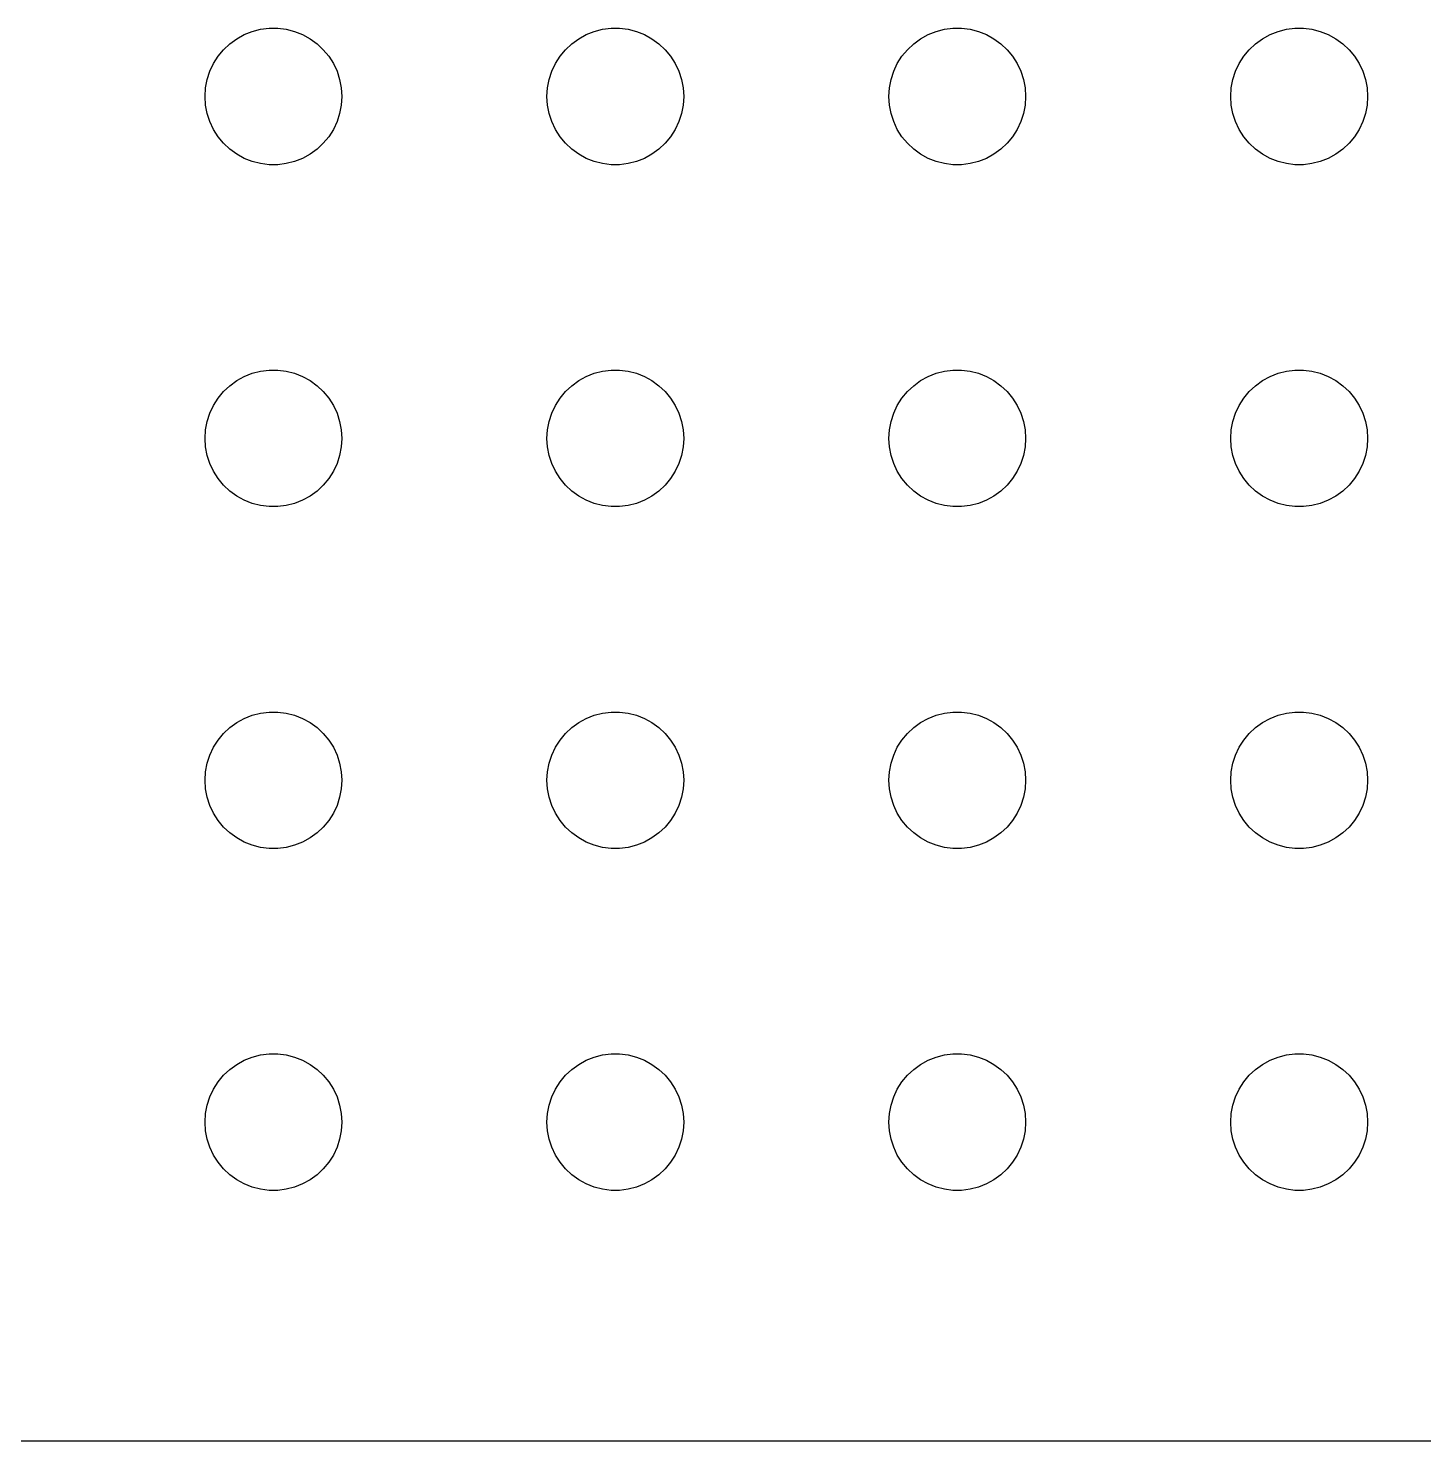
# Model space of a CAD drawing. Header units: metres. Extents: x -127 to 127, y -127 to 127.
# Drawn here: x -95.38 to -64.77, y -126.99 to -96 of the extents above; entities that cross this region are included whole.
import ezdxf

# ---------------------------------------------------------------- set-up
doc = ezdxf.new("R2010")
doc.units = ezdxf.units.M

msp = doc.modelspace()

# ---------------------------------------------------------------- linework, layer by layer
for p, q in [((-90.4635, -96.0734), (-90.2811, -96.0266)), ((-90.2811, -96.0266), (-90.0942, -96.003)), ((-90.0942, -96.003), (-89.9058, -96.003)), ((-89.9058, -96.003), (-89.7189, -96.0266)), ((-89.7189, -96.0266), (-89.5365, -96.0734)), ((-82.9635, -96.0734), (-82.7811, -96.0266)), ((-82.7811, -96.0266), (-82.5942, -96.003)), ((-82.5942, -96.003), (-82.4058, -96.003)), ((-82.4058, -96.003), (-82.2189, -96.0266)), ((-82.2189, -96.0266), (-82.0365, -96.0734)), ((-75.4635, -96.0734), (-75.2811, -96.0266)), ((-75.2811, -96.0266), (-75.0942, -96.003)), ((-75.0942, -96.003), (-74.9058, -96.003)), ((-74.9058, -96.003), (-74.7189, -96.0266)), ((-74.7189, -96.0266), (-74.5365, -96.0734)), ((-67.9635, -96.0734), (-67.7811, -96.0266)), ((-67.7811, -96.0266), (-67.5942, -96.003)), ((-67.5942, -96.003), (-67.4058, -96.003)), ((-67.4058, -96.003), (-67.2189, -96.0266)), ((-67.2189, -96.0266), (-67.0365, -96.0734)), ((-91.0934, -96.4732), (-90.9561, -96.3442)), ((-90.9561, -96.3442), (-90.8037, -96.2335)), ((-90.8037, -96.2335), (-90.6387, -96.1428)), ((-90.6387, -96.1428), (-90.4635, -96.0734)), ((-89.5365, -96.0734), (-89.3613, -96.1428)), ((-89.3613, -96.1428), (-89.1963, -96.2335)), ((-89.1963, -96.2335), (-89.0439, -96.3442)), ((-89.0439, -96.3442), (-88.9065, -96.4732)), ((-83.5934, -96.4732), (-83.4561, -96.3442)), ((-83.4561, -96.3442), (-83.3037, -96.2335)), ((-83.3037, -96.2335), (-83.1387, -96.1428)), ((-83.1387, -96.1428), (-82.9635, -96.0734)), ((-82.0365, -96.0734), (-81.8613, -96.1428)), ((-81.8613, -96.1428), (-81.6963, -96.2335)), ((-81.6963, -96.2335), (-81.5439, -96.3442)), ((-81.5439, -96.3442), (-81.4065, -96.4732)), ((-76.0934, -96.4732), (-75.9561, -96.3442)), ((-75.9561, -96.3442), (-75.8037, -96.2335)), ((-75.8037, -96.2335), (-75.6387, -96.1428)), ((-75.6387, -96.1428), (-75.4635, -96.0734)), ((-74.5365, -96.0734), (-74.3613, -96.1428)), ((-74.3613, -96.1428), (-74.1963, -96.2335)), ((-74.1963, -96.2335), (-74.0439, -96.3442)), ((-74.0439, -96.3442), (-73.9065, -96.4732)), ((-68.5934, -96.4732), (-68.4561, -96.3442)), ((-68.4561, -96.3442), (-68.3037, -96.2335)), ((-68.3037, -96.2335), (-68.1387, -96.1428)), ((-68.1387, -96.1428), (-67.9635, -96.0734)), ((-67.0365, -96.0734), (-66.8613, -96.1428)), ((-66.8613, -96.1428), (-66.6963, -96.2335)), ((-66.6963, -96.2335), (-66.5439, -96.3442)), ((-66.5439, -96.3442), (-66.4065, -96.4732)), ((-91.3145, -96.7774), (-91.2135, -96.6183)), ((-91.2135, -96.6183), (-91.0934, -96.4732)), ((-88.9065, -96.4732), (-88.7865, -96.6183)), ((-88.7865, -96.6183), (-88.6855, -96.7774)), ((-83.8145, -96.7774), (-83.7135, -96.6183)), ((-83.7135, -96.6183), (-83.5934, -96.4732)), ((-81.4065, -96.4732), (-81.2865, -96.6183)), ((-81.2865, -96.6183), (-81.1855, -96.7774)), ((-76.3145, -96.7774), (-76.2135, -96.6183)), ((-76.2135, -96.6183), (-76.0934, -96.4732)), ((-73.9065, -96.4732), (-73.7865, -96.6183)), ((-73.7865, -96.6183), (-73.6855, -96.7774)), ((-68.8145, -96.7774), (-68.7135, -96.6183)), ((-68.7135, -96.6183), (-68.5934, -96.4732)), ((-66.4065, -96.4732), (-66.2865, -96.6183)), ((-66.2865, -96.6183), (-66.1855, -96.7774)), ((-91.4529, -97.127), (-91.3947, -96.9478)), ((-91.3947, -96.9478), (-91.3145, -96.7774)), ((-88.6855, -96.7774), (-88.6053, -96.9478)), ((-88.6053, -96.9478), (-88.5471, -97.127)), ((-83.9529, -97.127), (-83.8947, -96.9478)), ((-83.8947, -96.9478), (-83.8145, -96.7774)), ((-81.1855, -96.7774), (-81.1053, -96.9478)), ((-81.1053, -96.9478), (-81.0471, -97.127)), ((-76.4529, -97.127), (-76.3947, -96.9478)), ((-76.3947, -96.9478), (-76.3145, -96.7774)), ((-73.6855, -96.7774), (-73.6053, -96.9478)), ((-73.6053, -96.9478), (-73.5471, -97.127)), ((-68.9529, -97.127), (-68.8947, -96.9478)), ((-68.8947, -96.9478), (-68.8145, -96.7774)), ((-66.1855, -96.7774), (-66.1053, -96.9478)), ((-66.1053, -96.9478), (-66.0471, -97.127)), ((-91.4882, -97.312), (-91.4529, -97.127)), ((-88.5471, -97.127), (-88.5118, -97.312)), ((-83.9882, -97.312), (-83.9529, -97.127)), ((-81.0471, -97.127), (-81.0118, -97.312)), ((-76.4882, -97.312), (-76.4529, -97.127)), ((-73.5471, -97.127), (-73.5118, -97.312)), ((-68.9882, -97.312), (-68.9529, -97.127)), ((-66.0471, -97.127), (-66.0118, -97.312)), ((-91.5, -97.5), (-91.4882, -97.312)), ((-91.4882, -97.688), (-91.5, -97.5)), ((-88.5118, -97.312), (-88.5, -97.5)), ((-88.5, -97.5), (-88.5118, -97.688)), ((-84, -97.5), (-83.9882, -97.312)), ((-83.9882, -97.688), (-84, -97.5)), ((-81.0118, -97.312), (-81, -97.5)), ((-81, -97.5), (-81.0118, -97.688)), ((-76.5, -97.5), (-76.4882, -97.312)), ((-76.4882, -97.688), (-76.5, -97.5)), ((-73.5118, -97.312), (-73.5, -97.5)), ((-73.5, -97.5), (-73.5118, -97.688)), ((-69, -97.5), (-68.9882, -97.312)), ((-68.9882, -97.688), (-69, -97.5)), ((-66.0118, -97.312), (-66, -97.5)), ((-66, -97.5), (-66.0118, -97.688)), ((-91.4529, -97.873), (-91.4882, -97.688)), ((-91.3947, -98.0522), (-91.4529, -97.873)), ((-88.5471, -97.873), (-88.6053, -98.0522)), ((-88.5118, -97.688), (-88.5471, -97.873)), ((-83.9529, -97.873), (-83.9882, -97.688)), ((-83.8947, -98.0522), (-83.9529, -97.873)), ((-81.0471, -97.873), (-81.1053, -98.0522)), ((-81.0118, -97.688), (-81.0471, -97.873)), ((-76.4529, -97.873), (-76.4882, -97.688)), ((-76.3947, -98.0522), (-76.4529, -97.873)), ((-73.5471, -97.873), (-73.6053, -98.0522)), ((-73.5118, -97.688), (-73.5471, -97.873)), ((-68.9529, -97.873), (-68.9882, -97.688)), ((-68.8947, -98.0522), (-68.9529, -97.873)), ((-66.0471, -97.873), (-66.1053, -98.0522)), ((-66.0118, -97.688), (-66.0471, -97.873)), ((-91.3145, -98.2226), (-91.3947, -98.0522)), ((-91.2135, -98.3817), (-91.3145, -98.2226)), ((-88.6855, -98.2226), (-88.7865, -98.3817)), ((-88.6053, -98.0522), (-88.6855, -98.2226)), ((-83.8145, -98.2226), (-83.8947, -98.0522)), ((-83.7135, -98.3817), (-83.8145, -98.2226)), ((-81.1855, -98.2226), (-81.2865, -98.3817)), ((-81.1053, -98.0522), (-81.1855, -98.2226)), ((-76.3145, -98.2226), (-76.3947, -98.0522)), ((-76.2135, -98.3817), (-76.3145, -98.2226)), ((-73.6855, -98.2226), (-73.7865, -98.3817)), ((-73.6053, -98.0522), (-73.6855, -98.2226)), ((-68.8145, -98.2226), (-68.8947, -98.0522)), ((-68.7135, -98.3817), (-68.8145, -98.2226)), ((-66.1855, -98.2226), (-66.2865, -98.3817)), ((-66.1053, -98.0522), (-66.1855, -98.2226)), ((-91.0934, -98.5268), (-91.2135, -98.3817)), ((-90.9561, -98.6558), (-91.0934, -98.5268)), ((-88.9065, -98.5268), (-89.0439, -98.6558)), ((-88.7865, -98.3817), (-88.9065, -98.5268)), ((-83.5934, -98.5268), (-83.7135, -98.3817)), ((-83.4561, -98.6558), (-83.5934, -98.5268)), ((-81.4065, -98.5268), (-81.5439, -98.6558)), ((-81.2865, -98.3817), (-81.4065, -98.5268)), ((-76.0934, -98.5268), (-76.2135, -98.3817)), ((-75.9561, -98.6558), (-76.0934, -98.5268)), ((-73.9065, -98.5268), (-74.0439, -98.6558)), ((-73.7865, -98.3817), (-73.9065, -98.5268)), ((-68.5934, -98.5268), (-68.7135, -98.3817)), ((-68.4561, -98.6558), (-68.5934, -98.5268)), ((-66.4065, -98.5268), (-66.5439, -98.6558)), ((-66.2865, -98.3817), (-66.4065, -98.5268)), ((-90.8037, -98.7665), (-90.9561, -98.6558)), ((-90.6387, -98.8572), (-90.8037, -98.7665)), ((-89.1963, -98.7665), (-89.3613, -98.8572)), ((-89.0439, -98.6558), (-89.1963, -98.7665)), ((-83.3037, -98.7665), (-83.4561, -98.6558)), ((-83.1387, -98.8572), (-83.3037, -98.7665)), ((-81.6963, -98.7665), (-81.8613, -98.8572)), ((-81.5439, -98.6558), (-81.6963, -98.7665)), ((-75.8037, -98.7665), (-75.9561, -98.6558)), ((-75.6387, -98.8572), (-75.8037, -98.7665)), ((-74.1963, -98.7665), (-74.3613, -98.8572)), ((-74.0439, -98.6558), (-74.1963, -98.7665)), ((-68.3037, -98.7665), (-68.4561, -98.6558)), ((-68.1387, -98.8572), (-68.3037, -98.7665)), ((-66.6963, -98.7665), (-66.8613, -98.8572)), ((-66.5439, -98.6558), (-66.6963, -98.7665)), ((-90.4635, -98.9266), (-90.6387, -98.8572)), ((-90.2811, -98.9734), (-90.4635, -98.9266)), ((-90.0942, -98.997), (-90.2811, -98.9734)), ((-89.9058, -98.997), (-90.0942, -98.997)), ((-89.7189, -98.9734), (-89.9058, -98.997)), ((-89.5365, -98.9266), (-89.7189, -98.9734)), ((-89.3613, -98.8572), (-89.5365, -98.9266)), ((-82.9635, -98.9266), (-83.1387, -98.8572)), ((-82.7811, -98.9734), (-82.9635, -98.9266)), ((-82.5942, -98.997), (-82.7811, -98.9734)), ((-82.4058, -98.997), (-82.5942, -98.997)), ((-82.2189, -98.9734), (-82.4058, -98.997)), ((-82.0365, -98.9266), (-82.2189, -98.9734)), ((-81.8613, -98.8572), (-82.0365, -98.9266)), ((-75.4635, -98.9266), (-75.6387, -98.8572)), ((-75.2811, -98.9734), (-75.4635, -98.9266)), ((-75.0942, -98.997), (-75.2811, -98.9734)), ((-74.9058, -98.997), (-75.0942, -98.997)), ((-74.7189, -98.9734), (-74.9058, -98.997)), ((-74.5365, -98.9266), (-74.7189, -98.9734)), ((-74.3613, -98.8572), (-74.5365, -98.9266)), ((-67.9635, -98.9266), (-68.1387, -98.8572)), ((-67.7811, -98.9734), (-67.9635, -98.9266)), ((-67.5942, -98.997), (-67.7811, -98.9734)), ((-67.4058, -98.997), (-67.5942, -98.997)), ((-67.2189, -98.9734), (-67.4058, -98.997)), ((-67.0365, -98.9266), (-67.2189, -98.9734)), ((-66.8613, -98.8572), (-67.0365, -98.9266)), ((-90.9561, -103.844), (-90.8037, -103.734)), ((-90.8037, -103.734), (-90.6387, -103.643)), ((-90.6387, -103.643), (-90.4635, -103.573)), ((-90.4635, -103.573), (-90.2811, -103.527)), ((-90.2811, -103.527), (-90.0942, -103.503)), ((-90.0942, -103.503), (-89.9058, -103.503)), ((-89.9058, -103.503), (-89.7189, -103.527)), ((-89.7189, -103.527), (-89.5365, -103.573)), ((-89.5365, -103.573), (-89.3613, -103.643)), ((-89.3613, -103.643), (-89.1963, -103.734)), ((-89.1963, -103.734), (-89.0439, -103.844)), ((-83.4561, -103.844), (-83.3037, -103.734)), ((-83.3037, -103.734), (-83.1387, -103.643)), ((-83.1387, -103.643), (-82.9635, -103.573)), ((-82.9635, -103.573), (-82.7811, -103.527)), ((-82.7811, -103.527), (-82.5942, -103.503)), ((-82.5942, -103.503), (-82.4058, -103.503)), ((-82.4058, -103.503), (-82.2189, -103.527)), ((-82.2189, -103.527), (-82.0365, -103.573)), ((-82.0365, -103.573), (-81.8613, -103.643)), ((-81.8613, -103.643), (-81.6963, -103.734)), ((-81.6963, -103.734), (-81.5439, -103.844)), ((-75.9561, -103.844), (-75.8037, -103.734)), ((-75.8037, -103.734), (-75.6387, -103.643)), ((-75.6387, -103.643), (-75.4635, -103.573)), ((-75.4635, -103.573), (-75.2811, -103.527)), ((-75.2811, -103.527), (-75.0942, -103.503)), ((-75.0942, -103.503), (-74.9058, -103.503)), ((-74.9058, -103.503), (-74.7189, -103.527)), ((-74.7189, -103.527), (-74.5365, -103.573)), ((-74.5365, -103.573), (-74.3613, -103.643)), ((-74.3613, -103.643), (-74.1963, -103.734)), ((-74.1963, -103.734), (-74.0439, -103.844)), ((-68.4561, -103.844), (-68.3037, -103.734)), ((-68.3037, -103.734), (-68.1387, -103.643)), ((-68.1387, -103.643), (-67.9635, -103.573)), ((-67.9635, -103.573), (-67.7811, -103.527)), ((-67.7811, -103.527), (-67.5942, -103.503)), ((-67.5942, -103.503), (-67.4058, -103.503)), ((-67.4058, -103.503), (-67.2189, -103.527)), ((-67.2189, -103.527), (-67.0365, -103.573)), ((-67.0365, -103.573), (-66.8613, -103.643)), ((-66.8613, -103.643), (-66.6963, -103.734)), ((-66.6963, -103.734), (-66.5439, -103.844)), ((-91.2135, -104.118), (-91.0934, -103.973)), ((-91.0934, -103.973), (-90.9561, -103.844)), ((-89.0439, -103.844), (-88.9065, -103.973)), ((-88.9065, -103.973), (-88.7865, -104.118)), ((-83.7135, -104.118), (-83.5934, -103.973)), ((-83.5934, -103.973), (-83.4561, -103.844)), ((-81.5439, -103.844), (-81.4065, -103.973)), ((-81.4065, -103.973), (-81.2865, -104.118)), ((-76.2135, -104.118), (-76.0934, -103.973)), ((-76.0934, -103.973), (-75.9561, -103.844)), ((-74.0439, -103.844), (-73.9065, -103.973)), ((-73.9065, -103.973), (-73.7865, -104.118)), ((-68.7135, -104.118), (-68.5934, -103.973)), ((-68.5934, -103.973), (-68.4561, -103.844)), ((-66.5439, -103.844), (-66.4065, -103.973)), ((-66.4065, -103.973), (-66.2865, -104.118)), ((-91.3947, -104.448), (-91.3145, -104.277)), ((-91.3145, -104.277), (-91.2135, -104.118)), ((-88.7865, -104.118), (-88.6855, -104.277)), ((-88.6855, -104.277), (-88.6053, -104.448)), ((-83.8947, -104.448), (-83.8145, -104.277)), ((-83.8145, -104.277), (-83.7135, -104.118)), ((-81.2865, -104.118), (-81.1855, -104.277)), ((-81.1855, -104.277), (-81.1053, -104.448)), ((-76.3947, -104.448), (-76.3145, -104.277)), ((-76.3145, -104.277), (-76.2135, -104.118)), ((-73.7865, -104.118), (-73.6855, -104.277)), ((-73.6855, -104.277), (-73.6053, -104.448)), ((-68.8947, -104.448), (-68.8145, -104.277)), ((-68.8145, -104.277), (-68.7135, -104.118)), ((-66.2865, -104.118), (-66.1855, -104.277)), ((-66.1855, -104.277), (-66.1053, -104.448)), ((-91.4882, -104.812), (-91.4529, -104.627)), ((-91.4529, -104.627), (-91.3947, -104.448)), ((-88.6053, -104.448), (-88.5471, -104.627)), ((-88.5471, -104.627), (-88.5118, -104.812)), ((-83.9882, -104.812), (-83.9529, -104.627)), ((-83.9529, -104.627), (-83.8947, -104.448)), ((-81.1053, -104.448), (-81.0471, -104.627)), ((-81.0471, -104.627), (-81.0118, -104.812)), ((-76.4882, -104.812), (-76.4529, -104.627)), ((-76.4529, -104.627), (-76.3947, -104.448)), ((-73.6053, -104.448), (-73.5471, -104.627)), ((-73.5471, -104.627), (-73.5118, -104.812)), ((-68.9882, -104.812), (-68.9529, -104.627)), ((-68.9529, -104.627), (-68.8947, -104.448)), ((-66.1053, -104.448), (-66.0471, -104.627)), ((-66.0471, -104.627), (-66.0118, -104.812)), ((-91.5, -105), (-91.4882, -104.812)), ((-91.4882, -105.188), (-91.5, -105)), ((-88.5118, -104.812), (-88.5, -105)), ((-88.5, -105), (-88.5118, -105.188)), ((-84, -105), (-83.9882, -104.812)), ((-83.9882, -105.188), (-84, -105)), ((-81.0118, -104.812), (-81, -105)), ((-81, -105), (-81.0118, -105.188)), ((-76.5, -105), (-76.4882, -104.812)), ((-76.4882, -105.188), (-76.5, -105)), ((-73.5118, -104.812), (-73.5, -105)), ((-73.5, -105), (-73.5118, -105.188)), ((-69, -105), (-68.9882, -104.812)), ((-68.9882, -105.188), (-69, -105)), ((-66.0118, -104.812), (-66, -105)), ((-66, -105), (-66.0118, -105.188)), ((-91.4529, -105.373), (-91.4882, -105.188)), ((-88.5118, -105.188), (-88.5471, -105.373)), ((-83.9529, -105.373), (-83.9882, -105.188)), ((-81.0118, -105.188), (-81.0471, -105.373)), ((-76.4529, -105.373), (-76.4882, -105.188)), ((-73.5118, -105.188), (-73.5471, -105.373)), ((-68.9529, -105.373), (-68.9882, -105.188)), ((-66.0118, -105.188), (-66.0471, -105.373)), ((-91.3947, -105.552), (-91.4529, -105.373)), ((-91.3145, -105.723), (-91.3947, -105.552)), ((-88.6053, -105.552), (-88.6855, -105.723)), ((-88.5471, -105.373), (-88.6053, -105.552)), ((-83.8947, -105.552), (-83.9529, -105.373)), ((-83.8145, -105.723), (-83.8947, -105.552)), ((-81.1053, -105.552), (-81.1855, -105.723)), ((-81.0471, -105.373), (-81.1053, -105.552)), ((-76.3947, -105.552), (-76.4529, -105.373)), ((-76.3145, -105.723), (-76.3947, -105.552)), ((-73.6053, -105.552), (-73.6855, -105.723)), ((-73.5471, -105.373), (-73.6053, -105.552)), ((-68.8947, -105.552), (-68.9529, -105.373)), ((-68.8145, -105.723), (-68.8947, -105.552)), ((-66.1053, -105.552), (-66.1855, -105.723)), ((-66.0471, -105.373), (-66.1053, -105.552)), ((-91.2135, -105.882), (-91.3145, -105.723)), ((-91.0934, -106.027), (-91.2135, -105.882)), ((-88.7865, -105.882), (-88.9065, -106.027)), ((-88.6855, -105.723), (-88.7865, -105.882)), ((-83.7135, -105.882), (-83.8145, -105.723)), ((-83.5934, -106.027), (-83.7135, -105.882)), ((-81.2865, -105.882), (-81.4065, -106.027)), ((-81.1855, -105.723), (-81.2865, -105.882)), ((-76.2135, -105.882), (-76.3145, -105.723)), ((-76.0934, -106.027), (-76.2135, -105.882)), ((-73.7865, -105.882), (-73.9065, -106.027)), ((-73.6855, -105.723), (-73.7865, -105.882)), ((-68.7135, -105.882), (-68.8145, -105.723)), ((-68.5934, -106.027), (-68.7135, -105.882)), ((-66.2865, -105.882), (-66.4065, -106.027)), ((-66.1855, -105.723), (-66.2865, -105.882)), ((-90.9561, -106.156), (-91.0934, -106.027)), ((-90.8037, -106.266), (-90.9561, -106.156)), ((-90.6387, -106.357), (-90.8037, -106.266)), ((-89.1963, -106.266), (-89.3613, -106.357)), ((-89.0439, -106.156), (-89.1963, -106.266)), ((-88.9065, -106.027), (-89.0439, -106.156)), ((-83.4561, -106.156), (-83.5934, -106.027)), ((-83.3037, -106.266), (-83.4561, -106.156)), ((-83.1387, -106.357), (-83.3037, -106.266)), ((-81.6963, -106.266), (-81.8613, -106.357)), ((-81.5439, -106.156), (-81.6963, -106.266)), ((-81.4065, -106.027), (-81.5439, -106.156)), ((-75.9561, -106.156), (-76.0934, -106.027)), ((-75.8037, -106.266), (-75.9561, -106.156)), ((-75.6387, -106.357), (-75.8037, -106.266)), ((-74.1963, -106.266), (-74.3613, -106.357)), ((-74.0439, -106.156), (-74.1963, -106.266)), ((-73.9065, -106.027), (-74.0439, -106.156)), ((-68.4561, -106.156), (-68.5934, -106.027)), ((-68.3037, -106.266), (-68.4561, -106.156)), ((-68.1387, -106.357), (-68.3037, -106.266)), ((-66.6963, -106.266), (-66.8613, -106.357)), ((-66.5439, -106.156), (-66.6963, -106.266)), ((-66.4065, -106.027), (-66.5439, -106.156)), ((-90.4635, -106.427), (-90.6387, -106.357)), ((-90.2811, -106.473), (-90.4635, -106.427)), ((-90.0942, -106.497), (-90.2811, -106.473)), ((-89.9058, -106.497), (-90.0942, -106.497)), ((-89.7189, -106.473), (-89.9058, -106.497)), ((-89.5365, -106.427), (-89.7189, -106.473)), ((-89.3613, -106.357), (-89.5365, -106.427)), ((-82.9635, -106.427), (-83.1387, -106.357)), ((-82.7811, -106.473), (-82.9635, -106.427)), ((-82.5942, -106.497), (-82.7811, -106.473)), ((-82.4058, -106.497), (-82.5942, -106.497)), ((-82.2189, -106.473), (-82.4058, -106.497)), ((-82.0365, -106.427), (-82.2189, -106.473)), ((-81.8613, -106.357), (-82.0365, -106.427)), ((-75.4635, -106.427), (-75.6387, -106.357)), ((-75.2811, -106.473), (-75.4635, -106.427)), ((-75.0942, -106.497), (-75.2811, -106.473)), ((-74.9058, -106.497), (-75.0942, -106.497)), ((-74.7189, -106.473), (-74.9058, -106.497)), ((-74.5365, -106.427), (-74.7189, -106.473)), ((-74.3613, -106.357), (-74.5365, -106.427)), ((-67.9635, -106.427), (-68.1387, -106.357)), ((-67.7811, -106.473), (-67.9635, -106.427)), ((-67.5942, -106.497), (-67.7811, -106.473)), ((-67.4058, -106.497), (-67.5942, -106.497)), ((-67.2189, -106.473), (-67.4058, -106.497)), ((-67.0365, -106.427), (-67.2189, -106.473)), ((-66.8613, -106.357), (-67.0365, -106.427)), ((-90.9561, -111.344), (-90.8037, -111.234)), ((-90.8037, -111.234), (-90.6387, -111.143)), ((-90.6387, -111.143), (-90.4635, -111.073)), ((-90.4635, -111.073), (-90.2811, -111.027)), ((-90.2811, -111.027), (-90.0942, -111.003)), ((-90.0942, -111.003), (-89.9058, -111.003)), ((-89.9058, -111.003), (-89.7189, -111.027)), ((-89.7189, -111.027), (-89.5365, -111.073)), ((-89.5365, -111.073), (-89.3613, -111.143)), ((-89.3613, -111.143), (-89.1963, -111.234)), ((-89.1963, -111.234), (-89.0439, -111.344)), ((-83.4561, -111.344), (-83.3037, -111.234)), ((-83.3037, -111.234), (-83.1387, -111.143)), ((-83.1387, -111.143), (-82.9635, -111.073)), ((-82.9635, -111.073), (-82.7811, -111.027)), ((-82.7811, -111.027), (-82.5942, -111.003)), ((-82.5942, -111.003), (-82.4058, -111.003)), ((-82.4058, -111.003), (-82.2189, -111.027)), ((-82.2189, -111.027), (-82.0365, -111.073)), ((-82.0365, -111.073), (-81.8613, -111.143)), ((-81.8613, -111.143), (-81.6963, -111.234)), ((-81.6963, -111.234), (-81.5439, -111.344)), ((-75.9561, -111.344), (-75.8037, -111.234)), ((-75.8037, -111.234), (-75.6387, -111.143)), ((-75.6387, -111.143), (-75.4635, -111.073)), ((-75.4635, -111.073), (-75.2811, -111.027)), ((-75.2811, -111.027), (-75.0942, -111.003)), ((-75.0942, -111.003), (-74.9058, -111.003)), ((-74.9058, -111.003), (-74.7189, -111.027)), ((-74.7189, -111.027), (-74.5365, -111.073)), ((-74.5365, -111.073), (-74.3613, -111.143)), ((-74.3613, -111.143), (-74.1963, -111.234)), ((-74.1963, -111.234), (-74.0439, -111.344)), ((-68.4561, -111.344), (-68.3037, -111.234)), ((-68.3037, -111.234), (-68.1387, -111.143)), ((-68.1387, -111.143), (-67.9635, -111.073)), ((-67.9635, -111.073), (-67.7811, -111.027)), ((-67.7811, -111.027), (-67.5942, -111.003)), ((-67.5942, -111.003), (-67.4058, -111.003)), ((-67.4058, -111.003), (-67.2189, -111.027)), ((-67.2189, -111.027), (-67.0365, -111.073)), ((-67.0365, -111.073), (-66.8613, -111.143)), ((-66.8613, -111.143), (-66.6963, -111.234)), ((-66.6963, -111.234), (-66.5439, -111.344)), ((-91.2135, -111.618), (-91.0934, -111.473)), ((-91.0934, -111.473), (-90.9561, -111.344)), ((-89.0439, -111.344), (-88.9065, -111.473)), ((-88.9065, -111.473), (-88.7865, -111.618)), ((-83.7135, -111.618), (-83.5934, -111.473)), ((-83.5934, -111.473), (-83.4561, -111.344)), ((-81.5439, -111.344), (-81.4065, -111.473)), ((-81.4065, -111.473), (-81.2865, -111.618)), ((-76.2135, -111.618), (-76.0934, -111.473)), ((-76.0934, -111.473), (-75.9561, -111.344)), ((-74.0439, -111.344), (-73.9065, -111.473)), ((-73.9065, -111.473), (-73.7865, -111.618)), ((-68.7135, -111.618), (-68.5934, -111.473)), ((-68.5934, -111.473), (-68.4561, -111.344)), ((-66.5439, -111.344), (-66.4065, -111.473)), ((-66.4065, -111.473), (-66.2865, -111.618)), ((-91.3947, -111.948), (-91.3145, -111.777)), ((-91.3145, -111.777), (-91.2135, -111.618)), ((-88.7865, -111.618), (-88.6855, -111.777)), ((-88.6855, -111.777), (-88.6053, -111.948)), ((-83.8947, -111.948), (-83.8145, -111.777)), ((-83.8145, -111.777), (-83.7135, -111.618)), ((-81.2865, -111.618), (-81.1855, -111.777)), ((-81.1855, -111.777), (-81.1053, -111.948)), ((-76.3947, -111.948), (-76.3145, -111.777)), ((-76.3145, -111.777), (-76.2135, -111.618)), ((-73.7865, -111.618), (-73.6855, -111.777)), ((-73.6855, -111.777), (-73.6053, -111.948)), ((-68.8947, -111.948), (-68.8145, -111.777)), ((-68.8145, -111.777), (-68.7135, -111.618)), ((-66.2865, -111.618), (-66.1855, -111.777)), ((-66.1855, -111.777), (-66.1053, -111.948)), ((-91.4882, -112.312), (-91.4529, -112.127)), ((-91.4529, -112.127), (-91.3947, -111.948)), ((-88.6053, -111.948), (-88.5471, -112.127)), ((-88.5471, -112.127), (-88.5118, -112.312)), ((-83.9882, -112.312), (-83.9529, -112.127)), ((-83.9529, -112.127), (-83.8947, -111.948)), ((-81.1053, -111.948), (-81.0471, -112.127)), ((-81.0471, -112.127), (-81.0118, -112.312)), ((-76.4882, -112.312), (-76.4529, -112.127)), ((-76.4529, -112.127), (-76.3947, -111.948)), ((-73.6053, -111.948), (-73.5471, -112.127)), ((-73.5471, -112.127), (-73.5118, -112.312)), ((-68.9882, -112.312), (-68.9529, -112.127)), ((-68.9529, -112.127), (-68.8947, -111.948)), ((-66.1053, -111.948), (-66.0471, -112.127)), ((-66.0471, -112.127), (-66.0118, -112.312)), ((-91.5, -112.5), (-91.4882, -112.312)), ((-88.5118, -112.312), (-88.5, -112.5)), ((-84, -112.5), (-83.9882, -112.312)), ((-81.0118, -112.312), (-81, -112.5)), ((-76.5, -112.5), (-76.4882, -112.312)), ((-73.5118, -112.312), (-73.5, -112.5)), ((-69, -112.5), (-68.9882, -112.312)), ((-66.0118, -112.312), (-66, -112.5)), ((-91.4882, -112.688), (-91.5, -112.5)), ((-91.4529, -112.873), (-91.4882, -112.688)), ((-88.5118, -112.688), (-88.5471, -112.873)), ((-88.5, -112.5), (-88.5118, -112.688)), ((-83.9882, -112.688), (-84, -112.5)), ((-83.9529, -112.873), (-83.9882, -112.688)), ((-81.0118, -112.688), (-81.0471, -112.873)), ((-81, -112.5), (-81.0118, -112.688)), ((-76.4882, -112.688), (-76.5, -112.5)), ((-76.4529, -112.873), (-76.4882, -112.688)), ((-73.5118, -112.688), (-73.5471, -112.873)), ((-73.5, -112.5), (-73.5118, -112.688)), ((-68.9882, -112.688), (-69, -112.5)), ((-68.9529, -112.873), (-68.9882, -112.688)), ((-66.0118, -112.688), (-66.0471, -112.873)), ((-66, -112.5), (-66.0118, -112.688)), ((-91.3947, -113.052), (-91.4529, -112.873)), ((-91.3145, -113.223), (-91.3947, -113.052)), ((-88.6053, -113.052), (-88.6855, -113.223)), ((-88.5471, -112.873), (-88.6053, -113.052)), ((-83.8947, -113.052), (-83.9529, -112.873)), ((-83.8145, -113.223), (-83.8947, -113.052)), ((-81.1053, -113.052), (-81.1855, -113.223)), ((-81.0471, -112.873), (-81.1053, -113.052)), ((-76.3947, -113.052), (-76.4529, -112.873)), ((-76.3145, -113.223), (-76.3947, -113.052)), ((-73.6053, -113.052), (-73.6855, -113.223)), ((-73.5471, -112.873), (-73.6053, -113.052)), ((-68.8947, -113.052), (-68.9529, -112.873)), ((-68.8145, -113.223), (-68.8947, -113.052)), ((-66.1053, -113.052), (-66.1855, -113.223)), ((-66.0471, -112.873), (-66.1053, -113.052)), ((-91.2135, -113.382), (-91.3145, -113.223)), ((-91.0934, -113.527), (-91.2135, -113.382)), ((-88.7865, -113.382), (-88.9065, -113.527)), ((-88.6855, -113.223), (-88.7865, -113.382)), ((-83.7135, -113.382), (-83.8145, -113.223)), ((-83.5934, -113.527), (-83.7135, -113.382)), ((-81.2865, -113.382), (-81.4065, -113.527)), ((-81.1855, -113.223), (-81.2865, -113.382)), ((-76.2135, -113.382), (-76.3145, -113.223)), ((-76.0934, -113.527), (-76.2135, -113.382)), ((-73.7865, -113.382), (-73.9065, -113.527)), ((-73.6855, -113.223), (-73.7865, -113.382)), ((-68.7135, -113.382), (-68.8145, -113.223)), ((-68.5934, -113.527), (-68.7135, -113.382)), ((-66.2865, -113.382), (-66.4065, -113.527)), ((-66.1855, -113.223), (-66.2865, -113.382)), ((-90.9561, -113.656), (-91.0934, -113.527)), ((-90.8037, -113.766), (-90.9561, -113.656)), ((-89.0439, -113.656), (-89.1963, -113.766)), ((-88.9065, -113.527), (-89.0439, -113.656)), ((-83.4561, -113.656), (-83.5934, -113.527)), ((-83.3037, -113.766), (-83.4561, -113.656)), ((-81.5439, -113.656), (-81.6963, -113.766)), ((-81.4065, -113.527), (-81.5439, -113.656)), ((-75.9561, -113.656), (-76.0934, -113.527)), ((-75.8037, -113.766), (-75.9561, -113.656)), ((-74.0439, -113.656), (-74.1963, -113.766)), ((-73.9065, -113.527), (-74.0439, -113.656)), ((-68.4561, -113.656), (-68.5934, -113.527)), ((-68.3037, -113.766), (-68.4561, -113.656)), ((-66.5439, -113.656), (-66.6963, -113.766)), ((-66.4065, -113.527), (-66.5439, -113.656)), ((-90.6387, -113.857), (-90.8037, -113.766)), ((-90.4635, -113.927), (-90.6387, -113.857)), ((-90.2811, -113.973), (-90.4635, -113.927)), ((-90.0942, -113.997), (-90.2811, -113.973)), ((-89.9058, -113.997), (-90.0942, -113.997)), ((-89.7189, -113.973), (-89.9058, -113.997)), ((-89.5365, -113.927), (-89.7189, -113.973)), ((-89.3613, -113.857), (-89.5365, -113.927)), ((-89.1963, -113.766), (-89.3613, -113.857)), ((-83.1387, -113.857), (-83.3037, -113.766)), ((-82.9635, -113.927), (-83.1387, -113.857)), ((-82.7811, -113.973), (-82.9635, -113.927)), ((-82.5942, -113.997), (-82.7811, -113.973)), ((-82.4058, -113.997), (-82.5942, -113.997)), ((-82.2189, -113.973), (-82.4058, -113.997)), ((-82.0365, -113.927), (-82.2189, -113.973)), ((-81.8613, -113.857), (-82.0365, -113.927)), ((-81.6963, -113.766), (-81.8613, -113.857)), ((-75.6387, -113.857), (-75.8037, -113.766)), ((-75.4635, -113.927), (-75.6387, -113.857)), ((-75.2811, -113.973), (-75.4635, -113.927)), ((-75.0942, -113.997), (-75.2811, -113.973)), ((-74.9058, -113.997), (-75.0942, -113.997)), ((-74.7189, -113.973), (-74.9058, -113.997)), ((-74.5365, -113.927), (-74.7189, -113.973)), ((-74.3613, -113.857), (-74.5365, -113.927)), ((-74.1963, -113.766), (-74.3613, -113.857)), ((-68.1387, -113.857), (-68.3037, -113.766)), ((-67.9635, -113.927), (-68.1387, -113.857)), ((-67.7811, -113.973), (-67.9635, -113.927)), ((-67.5942, -113.997), (-67.7811, -113.973)), ((-67.4058, -113.997), (-67.5942, -113.997)), ((-67.2189, -113.973), (-67.4058, -113.997)), ((-67.0365, -113.927), (-67.2189, -113.973)), ((-66.8613, -113.857), (-67.0365, -113.927)), ((-66.6963, -113.766), (-66.8613, -113.857)), ((-90.8037, -118.734), (-90.6387, -118.643)), ((-90.6387, -118.643), (-90.4635, -118.573)), ((-90.4635, -118.573), (-90.2811, -118.527)), ((-90.2811, -118.527), (-90.0942, -118.503)), ((-90.0942, -118.503), (-89.9058, -118.503)), ((-89.9058, -118.503), (-89.7189, -118.527)), ((-89.7189, -118.527), (-89.5365, -118.573)), ((-89.5365, -118.573), (-89.3613, -118.643)), ((-89.3613, -118.643), (-89.1963, -118.734)), ((-83.3037, -118.734), (-83.1387, -118.643)), ((-83.1387, -118.643), (-82.9635, -118.573)), ((-82.9635, -118.573), (-82.7811, -118.527)), ((-82.7811, -118.527), (-82.5942, -118.503)), ((-82.5942, -118.503), (-82.4058, -118.503)), ((-82.4058, -118.503), (-82.2189, -118.527)), ((-82.2189, -118.527), (-82.0365, -118.573)), ((-82.0365, -118.573), (-81.8613, -118.643)), ((-81.8613, -118.643), (-81.6963, -118.734)), ((-75.8037, -118.734), (-75.6387, -118.643)), ((-75.6387, -118.643), (-75.4635, -118.573)), ((-75.4635, -118.573), (-75.2811, -118.527)), ((-75.2811, -118.527), (-75.0942, -118.503)), ((-75.0942, -118.503), (-74.9058, -118.503)), ((-74.9058, -118.503), (-74.7189, -118.527)), ((-74.7189, -118.527), (-74.5365, -118.573)), ((-74.5365, -118.573), (-74.3613, -118.643)), ((-74.3613, -118.643), (-74.1963, -118.734)), ((-68.3037, -118.734), (-68.1387, -118.643)), ((-68.1387, -118.643), (-67.9635, -118.573)), ((-67.9635, -118.573), (-67.7811, -118.527)), ((-67.7811, -118.527), (-67.5942, -118.503)), ((-67.5942, -118.503), (-67.4058, -118.503)), ((-67.4058, -118.503), (-67.2189, -118.527)), ((-67.2189, -118.527), (-67.0365, -118.573)), ((-67.0365, -118.573), (-66.8613, -118.643)), ((-66.8613, -118.643), (-66.6963, -118.734)), ((-91.2135, -119.118), (-91.0934, -118.973)), ((-91.0934, -118.973), (-90.9561, -118.844)), ((-90.9561, -118.844), (-90.8037, -118.734)), ((-89.1963, -118.734), (-89.0439, -118.844)), ((-89.0439, -118.844), (-88.9065, -118.973)), ((-88.9065, -118.973), (-88.7865, -119.118)), ((-83.7135, -119.118), (-83.5934, -118.973)), ((-83.5934, -118.973), (-83.4561, -118.844)), ((-83.4561, -118.844), (-83.3037, -118.734)), ((-81.6963, -118.734), (-81.5439, -118.844)), ((-81.5439, -118.844), (-81.4065, -118.973)), ((-81.4065, -118.973), (-81.2865, -119.118)), ((-76.2135, -119.118), (-76.0934, -118.973)), ((-76.0934, -118.973), (-75.9561, -118.844)), ((-75.9561, -118.844), (-75.8037, -118.734)), ((-74.1963, -118.734), (-74.0439, -118.844)), ((-74.0439, -118.844), (-73.9065, -118.973)), ((-73.9065, -118.973), (-73.7865, -119.118)), ((-68.7135, -119.118), (-68.5934, -118.973)), ((-68.5934, -118.973), (-68.4561, -118.844)), ((-68.4561, -118.844), (-68.3037, -118.734)), ((-66.6963, -118.734), (-66.5439, -118.844)), ((-66.5439, -118.844), (-66.4065, -118.973)), ((-66.4065, -118.973), (-66.2865, -119.118)), ((-91.3947, -119.448), (-91.3145, -119.277)), ((-91.3145, -119.277), (-91.2135, -119.118)), ((-88.7865, -119.118), (-88.6855, -119.277)), ((-88.6855, -119.277), (-88.6053, -119.448)), ((-83.8947, -119.448), (-83.8145, -119.277)), ((-83.8145, -119.277), (-83.7135, -119.118)), ((-81.2865, -119.118), (-81.1855, -119.277)), ((-81.1855, -119.277), (-81.1053, -119.448)), ((-76.3947, -119.448), (-76.3145, -119.277)), ((-76.3145, -119.277), (-76.2135, -119.118)), ((-73.7865, -119.118), (-73.6855, -119.277)), ((-73.6855, -119.277), (-73.6053, -119.448)), ((-68.8947, -119.448), (-68.8145, -119.277)), ((-68.8145, -119.277), (-68.7135, -119.118)), ((-66.2865, -119.118), (-66.1855, -119.277)), ((-66.1855, -119.277), (-66.1053, -119.448)), ((-91.4529, -119.627), (-91.3947, -119.448)), ((-88.6053, -119.448), (-88.5471, -119.627)), ((-83.9529, -119.627), (-83.8947, -119.448)), ((-81.1053, -119.448), (-81.0471, -119.627)), ((-76.4529, -119.627), (-76.3947, -119.448)), ((-73.6053, -119.448), (-73.5471, -119.627)), ((-68.9529, -119.627), (-68.8947, -119.448)), ((-66.1053, -119.448), (-66.0471, -119.627)), ((-91.5, -120), (-91.4882, -119.812)), ((-91.4882, -119.812), (-91.4529, -119.627)), ((-88.5471, -119.627), (-88.5118, -119.812)), ((-88.5118, -119.812), (-88.5, -120)), ((-84, -120), (-83.9882, -119.812)), ((-83.9882, -119.812), (-83.9529, -119.627)), ((-81.0471, -119.627), (-81.0118, -119.812)), ((-81.0118, -119.812), (-81, -120)), ((-76.5, -120), (-76.4882, -119.812)), ((-76.4882, -119.812), (-76.4529, -119.627)), ((-73.5471, -119.627), (-73.5118, -119.812)), ((-73.5118, -119.812), (-73.5, -120)), ((-69, -120), (-68.9882, -119.812)), ((-68.9882, -119.812), (-68.9529, -119.627)), ((-66.0471, -119.627), (-66.0118, -119.812)), ((-66.0118, -119.812), (-66, -120)), ((-91.4882, -120.188), (-91.5, -120)), ((-91.4529, -120.373), (-91.4882, -120.188)), ((-88.5118, -120.188), (-88.5471, -120.373)), ((-88.5, -120), (-88.5118, -120.188)), ((-83.9882, -120.188), (-84, -120)), ((-83.9529, -120.373), (-83.9882, -120.188)), ((-81.0118, -120.188), (-81.0471, -120.373)), ((-81, -120), (-81.0118, -120.188)), ((-76.4882, -120.188), (-76.5, -120)), ((-76.4529, -120.373), (-76.4882, -120.188)), ((-73.5118, -120.188), (-73.5471, -120.373)), ((-73.5, -120), (-73.5118, -120.188)), ((-68.9882, -120.188), (-69, -120)), ((-68.9529, -120.373), (-68.9882, -120.188)), ((-66.0118, -120.188), (-66.0471, -120.373)), ((-66, -120), (-66.0118, -120.188)), ((-91.3947, -120.552), (-91.4529, -120.373)), ((-88.5471, -120.373), (-88.6053, -120.552)), ((-83.8947, -120.552), (-83.9529, -120.373)), ((-81.0471, -120.373), (-81.1053, -120.552)), ((-76.3947, -120.552), (-76.4529, -120.373)), ((-73.5471, -120.373), (-73.6053, -120.552)), ((-68.8947, -120.552), (-68.9529, -120.373)), ((-66.0471, -120.373), (-66.1053, -120.552)), ((-91.3145, -120.723), (-91.3947, -120.552)), ((-91.2135, -120.882), (-91.3145, -120.723)), ((-88.6855, -120.723), (-88.7865, -120.882)), ((-88.6053, -120.552), (-88.6855, -120.723)), ((-83.8145, -120.723), (-83.8947, -120.552)), ((-83.7135, -120.882), (-83.8145, -120.723)), ((-81.1855, -120.723), (-81.2865, -120.882)), ((-81.1053, -120.552), (-81.1855, -120.723)), ((-76.3145, -120.723), (-76.3947, -120.552)), ((-76.2135, -120.882), (-76.3145, -120.723)), ((-73.6855, -120.723), (-73.7865, -120.882)), ((-73.6053, -120.552), (-73.6855, -120.723)), ((-68.8145, -120.723), (-68.8947, -120.552)), ((-68.7135, -120.882), (-68.8145, -120.723)), ((-66.1855, -120.723), (-66.2865, -120.882)), ((-66.1053, -120.552), (-66.1855, -120.723)), ((-91.0934, -121.027), (-91.2135, -120.882)), ((-90.9561, -121.156), (-91.0934, -121.027)), ((-90.8037, -121.266), (-90.9561, -121.156)), ((-89.0439, -121.156), (-89.1963, -121.266)), ((-88.9065, -121.027), (-89.0439, -121.156)), ((-88.7865, -120.882), (-88.9065, -121.027)), ((-83.5934, -121.027), (-83.7135, -120.882)), ((-83.4561, -121.156), (-83.5934, -121.027)), ((-83.3037, -121.266), (-83.4561, -121.156)), ((-81.5439, -121.156), (-81.6963, -121.266)), ((-81.4065, -121.027), (-81.5439, -121.156)), ((-81.2865, -120.882), (-81.4065, -121.027)), ((-76.0934, -121.027), (-76.2135, -120.882)), ((-75.9561, -121.156), (-76.0934, -121.027)), ((-75.8037, -121.266), (-75.9561, -121.156)), ((-74.0439, -121.156), (-74.1963, -121.266)), ((-73.9065, -121.027), (-74.0439, -121.156)), ((-73.7865, -120.882), (-73.9065, -121.027)), ((-68.5934, -121.027), (-68.7135, -120.882)), ((-68.4561, -121.156), (-68.5934, -121.027)), ((-68.3037, -121.266), (-68.4561, -121.156)), ((-66.5439, -121.156), (-66.6963, -121.266)), ((-66.4065, -121.027), (-66.5439, -121.156)), ((-66.2865, -120.882), (-66.4065, -121.027)), ((-90.6387, -121.357), (-90.8037, -121.266)), ((-90.4635, -121.427), (-90.6387, -121.357)), ((-90.2811, -121.473), (-90.4635, -121.427)), ((-89.5365, -121.427), (-89.7189, -121.473)), ((-89.3613, -121.357), (-89.5365, -121.427)), ((-89.1963, -121.266), (-89.3613, -121.357)), ((-83.1387, -121.357), (-83.3037, -121.266)), ((-82.9635, -121.427), (-83.1387, -121.357)), ((-82.7811, -121.473), (-82.9635, -121.427)), ((-82.0365, -121.427), (-82.2189, -121.473)), ((-81.8613, -121.357), (-82.0365, -121.427)), ((-81.6963, -121.266), (-81.8613, -121.357)), ((-75.6387, -121.357), (-75.8037, -121.266)), ((-75.4635, -121.427), (-75.6387, -121.357)), ((-75.2811, -121.473), (-75.4635, -121.427)), ((-74.5365, -121.427), (-74.7189, -121.473)), ((-74.3613, -121.357), (-74.5365, -121.427)), ((-74.1963, -121.266), (-74.3613, -121.357)), ((-68.1387, -121.357), (-68.3037, -121.266)), ((-67.9635, -121.427), (-68.1387, -121.357)), ((-67.7811, -121.473), (-67.9635, -121.427)), ((-67.0365, -121.427), (-67.2189, -121.473)), ((-66.8613, -121.357), (-67.0365, -121.427)), ((-66.6963, -121.266), (-66.8613, -121.357)), ((-90.0942, -121.497), (-90.2811, -121.473)), ((-89.9058, -121.497), (-90.0942, -121.497)), ((-89.7189, -121.473), (-89.9058, -121.497)), ((-82.5942, -121.497), (-82.7811, -121.473)), ((-82.4058, -121.497), (-82.5942, -121.497)), ((-82.2189, -121.473), (-82.4058, -121.497)), ((-75.0942, -121.497), (-75.2811, -121.473)), ((-74.9058, -121.497), (-75.0942, -121.497)), ((-74.7189, -121.473), (-74.9058, -121.497)), ((-67.5942, -121.497), (-67.7811, -121.473)), ((-67.4058, -121.497), (-67.5942, -121.497)), ((-67.2189, -121.473), (-67.4058, -121.497)), ((-122.314, -126.99), (122.314, -126.99))]:
    msp.add_line(p, q)

doc.saveas('drawing.dxf')
